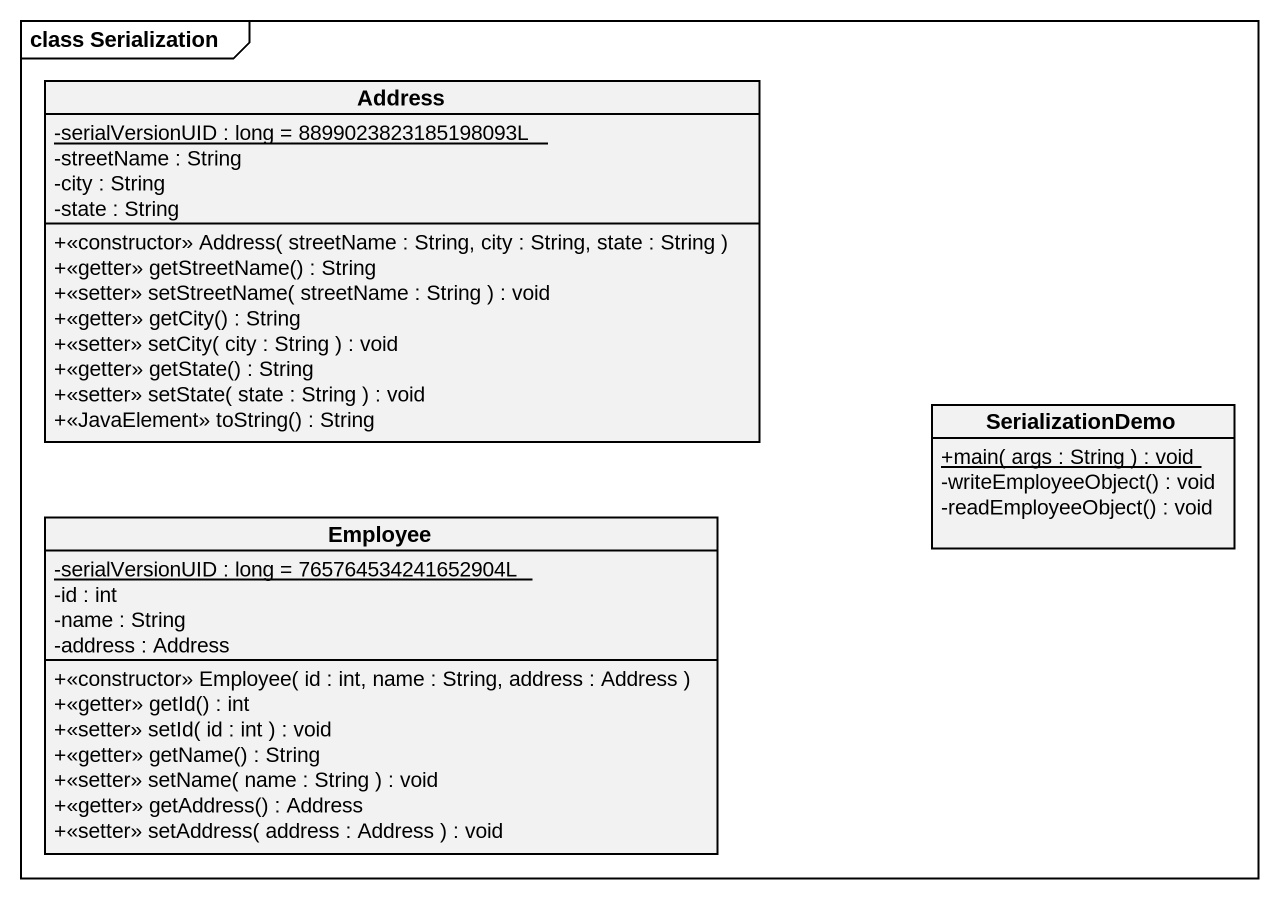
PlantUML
@startuml
mainframe class Serialization
hide circle
hide empty members
skinparam classAttributeIconSize 0
class Address {
  {static} -serialVersionUID : long = 8899023823185198093L
  -streetName : String
  -city : String
  -state : String
  +<<constructor>> Address( streetName : String, city : String, state : String )
  +<<getter>> getStreetName() : String
  +<<setter>> setStreetName( streetName : String ) : void
  +<<getter>> getCity() : String
  +<<setter>> setCity( city : String ) : void
  +<<getter>> getState() : String
  +<<setter>> setState( state : String ) : void
  +<<JavaElement>> toString() : String
}
class SerializationDemo {
  {static} +main( args : String ) : void
  -writeEmployeeObject() : void
  -readEmployeeObject() : void
}
class Employee {
  {static} -serialVersionUID : long = 765764534241652904L
  -id : int
  -name : String
  -address : Address
  +<<constructor>> Employee( id : int, name : String, address : Address )
  +<<getter>> getId() : int
  +<<setter>> setId( id : int ) : void
  +<<getter>> getName() : String
  +<<setter>> setName( name : String ) : void
  +<<getter>> getAddress() : Address
  +<<setter>> setAddress( address : Address ) : void
}
@enduml
